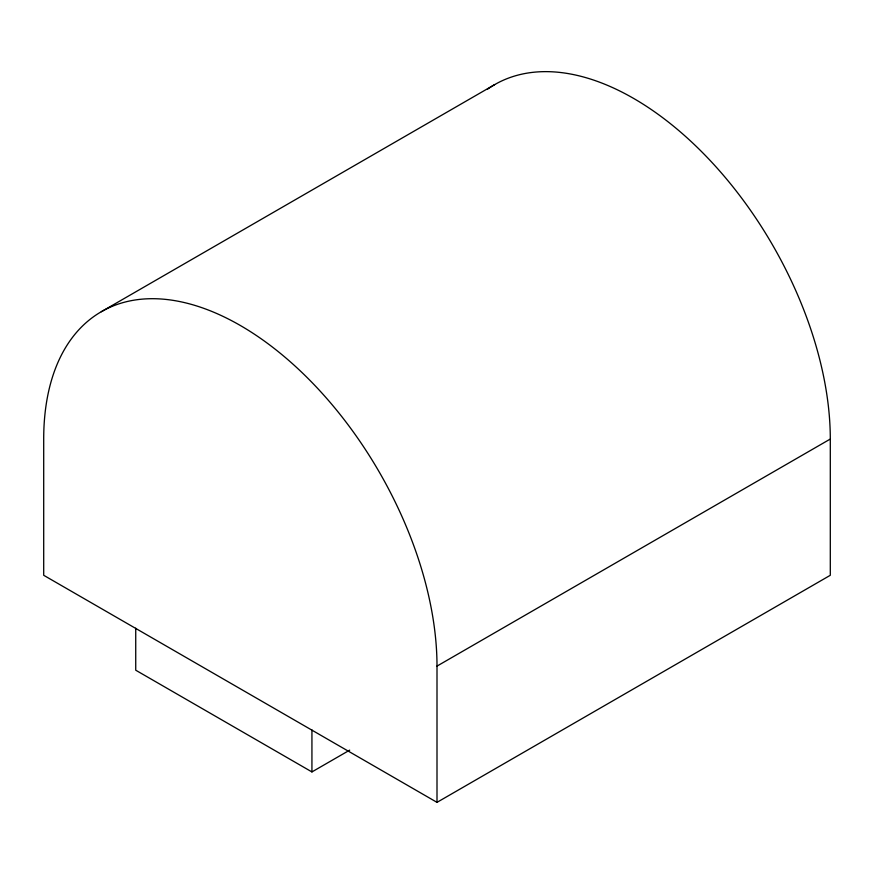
<?xml version="1.0" encoding="UTF-8"?>
<svg xmlns="http://www.w3.org/2000/svg" width="874" height="874" viewBox="0 0 874 874"><rect width="100%" height="100%" fill="white"/><g stroke="black" fill="none" stroke-linecap="round" stroke-linejoin="round"><path stroke-width="1.31" d="M101.297 311.734L494.597 84.658M830.3 439.043L830.3 575.289L437 802.354L437 666.108L830.3 439.043A278.107 160.565 60 0 0 703.898 153.977A278.107 160.565 60 0 0 487.189 89.421M135.732 628.177L135.732 670.205L311.931 771.928L349.687 750.132M437 802.354L43.7 575.289L43.7 439.043A278.107 160.565 60 0 1 240.35 325.499A278.107 160.565 60 0 1 437 666.108M311.931 729.899L311.931 771.928"/></g></svg>
